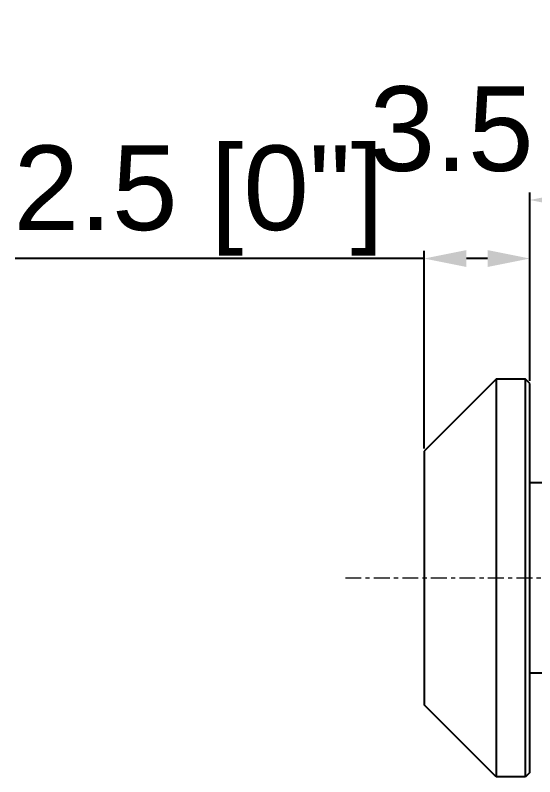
# Model space of a CAD drawing. Header units: millimetres. Extents: x 389 to 17466, y 310 to 5904.
# Drawn here: x 7316.01 to 7328.3, y 452.71 to 470.71 of the extents above; entities that cross this region are included whole.
import ezdxf

# ---------------------------------------------------------------- set-up
doc = ezdxf.new("R2010")
doc.units = ezdxf.units.MM
doc.linetypes.add('CENTER', pattern=[0.6, 0.375, -0.075, 0.075, -0.075])
doc.layers.add('02___PRT_ALL_AXES', color=7, linetype='Continuous')
doc.styles.get("Standard").update_dxf_attribs({"font": 'arial.ttf'})
doc.dimstyles.new('缩小5倍', dxfattribs={"dimtxt": 15, "dimasz": 10, "dimexe": 0.18, "dimexo": 0.0625, "dimgap": 0.09, "dimtad": 1, "dimtoh": 1, "dimdec": 3, "dimzin": 9, "dimdsep": 46, "dimtxsty": 'Standard', "dimblk": '_FILLED', "dimcen": 0.09, "dimclrd": 256, "dimclre": 256, "dimclrt": 256, "dimazin": 2, "dimtfac": 1, "dimtdec": 3, "dimtofl": 0, "dimtmove": 0, "dimatfit": 3, "dimldrblk": '_FILLED', "dimfxl": 1, "dimtolj": 1, "dimtzin": 0, "dimarcsym": 0})

# ---------------------------------------------------------------- blocks, each defined once
blk = doc.blocks.new('_FILLED')
at = {"color": 0, "linetype": 'ByBlock'}
blk.add_solid([(0, 0), (-1, 0.2), (-1, -0.2)], dxfattribs=at)
blk = doc.blocks.new('*D85')
at = {"lineweight": -2, "transparency": 16777216}
for p, q in [((7325.687, 460.471), (7325.687, 465.14)), ((7328.187, 462.071), (7328.187, 465.14)), ((7325.687, 464.96), (7316.012, 464.96)), ((7327.187, 464.96), (7326.687, 464.96))]:
    blk.add_line(p, q, dxfattribs=at)
at = {"layer": 'Defpoints', "color": 0, "transparency": 16777216}
for p in [(7328.187, 464.96), (7328.187, 462.008), (7325.687, 460.408)]:
    blk.add_point(p, dxfattribs=at)
at = {"lineweight": -2, "transparency": 16777216, "rotation": 180}
blk.add_blockref('_FILLED', (7325.687, 464.96), dxfattribs=at)
at = {"lineweight": -2, "transparency": 16777216}
blk.add_blockref('_FILLED', (7328.187, 464.96), dxfattribs=at)
at = {"lineweight": 5, "transparency": 16777216, "insert": (7320.35, 466.331), "char_height": 2, "attachment_point": 5}
blk.add_mtext('\\A1;2.5 [0"]', dxfattribs=at)
blk = doc.blocks.new('*D86')
at = {"lineweight": -2, "transparency": 16777216}
for p, q in [((7328.187, 462.071), (7328.187, 466.524)), ((7331.687, 461.871), (7331.687, 466.524)), ((7329.187, 466.344), (7330.687, 466.344))]:
    blk.add_line(p, q, dxfattribs=at)
at = {"layer": 'Defpoints', "color": 0, "transparency": 16777216}
for p in [(7331.687, 466.344), (7328.187, 462.008), (7331.687, 461.808)]:
    blk.add_point(p, dxfattribs=at)
at = {"lineweight": -2, "transparency": 16777216, "rotation": 180}
blk.add_blockref('_FILLED', (7328.187, 466.344), dxfattribs=at)
at = {"lineweight": -2, "transparency": 16777216}
blk.add_blockref('_FILLED', (7331.687, 466.344), dxfattribs=at)
at = {"lineweight": 5, "transparency": 16777216, "insert": (7329.937, 467.729), "char_height": 2, "attachment_point": 5}
blk.add_mtext('\\A1;3.5 [1/4"]', dxfattribs=at)

msp = doc.modelspace()

# ---------------------------------------------------------------- linework, layer by layer
at = {"color": 7, "linetype": 'Continuous'}
for p, q in [((7328.0874, 452.7082), (7328.0874, 462.1082)), ((7328.1874, 462.0082), (7328.0874, 462.1082)), ((7328.1874, 452.8082), (7328.1874, 462.0081)), ((7328.1874, 452.8082), (7328.0874, 452.7082))]:
    msp.add_line(p, q, dxfattribs=at)
at = {"color": 1, "linetype": 'CENTER', "lineweight": 5}
msp.add_line((7323.8226, 457.4082), (7344.5298, 457.4082), dxfattribs=at)
at = {"layer": '02___PRT_ALL_AXES', "color": 7, "linetype": 'Continuous'}
for p, q in [((7327.3874, 462.1082), (7325.6874, 460.4082)), ((7327.3874, 462.1082), (7327.3874, 452.7082)), ((7328.0874, 462.1082), (7327.3874, 462.1082)), ((7325.6874, 460.4081), (7325.6874, 454.4082)), ((7331.6874, 459.6582), (7328.1874, 459.6582)), ((7331.6874, 455.1582), (7328.1874, 455.1582)), ((7327.3874, 452.7082), (7325.6874, 454.4082)), ((7328.0874, 452.7082), (7327.3874, 452.7082))]:
    msp.add_line(p, q, dxfattribs=at)

# ---------------------------------------------------------------- dimensions: what is measured, and where the dimension line sits
at = {"color": 6, "lineweight": 5}
for base, p1, p2, picture, middle in [((7331.6874, 466.3444), (7328.1874, 462.0081), (7331.6874, 461.8082), '*D86', (7329.9374, 466.3444)), ((7328.1874, 464.9597), (7325.6874, 460.4081), (7328.1874, 462.0081), '*D85', (7320.3498, 464.9597))]:
    dim = msp.add_linear_dim(base=base, p1=p1, p2=p2, dimstyle='缩小5倍', override={"dimtxt": 2, "dimasz": 1}, dxfattribs=at)
    dim.commit()
    dim.dimension.update_dxf_attribs({"geometry": picture, "text_midpoint": middle, "dimtype": 160})

doc.saveas('drawing.dxf')
